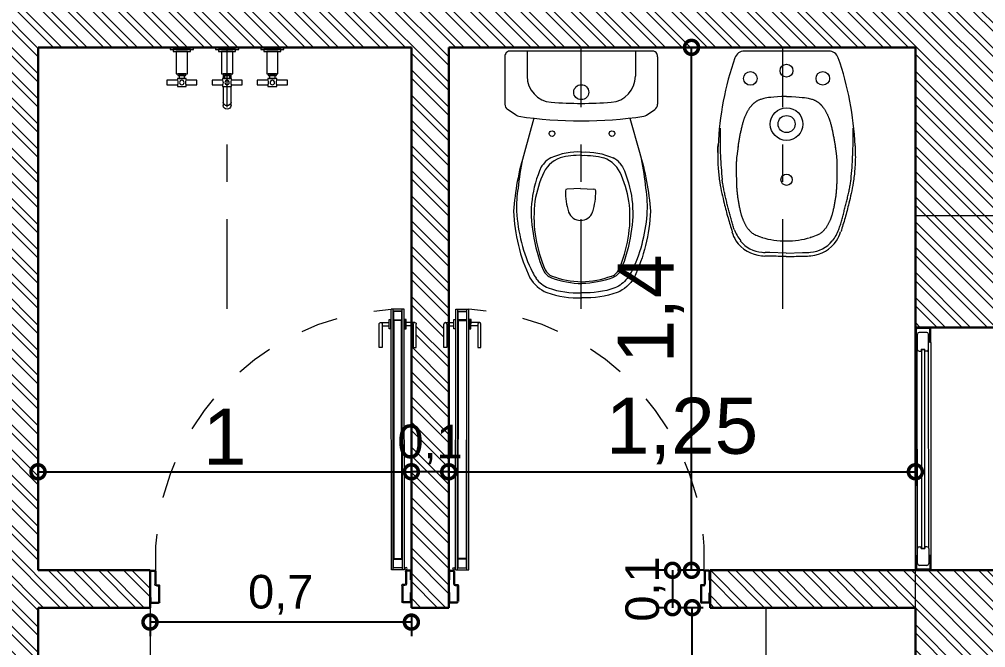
# Model space of a CAD drawing. Header units: millimetres. Extents: x 2502.5 to 2587.5, y 1451 to 1547.9.
# Drawn here: x 2524.562 to 2527.151, y 1507.537 to 1509.219 of the extents above; entities that cross this region are included whole.
import ezdxf

# ---------------------------------------------------------------- set-up
doc = ezdxf.new("R2010")
doc.units = ezdxf.units.MM
doc.linetypes.add('ACAD_ISO10W100', pattern=[18, 12, -3, 0, -3])
doc.linetypes.add('JIS_02_0.7', pattern=[1.35, 0.75, -0.6])
for name, color, linetype, lineweight in [('0.09', 6, 'Continuous', 9), ('02_CIVIL_EXIST', 250, 'Continuous', 30), ('08_CIVIL VISTAS FINO', 253, 'Continuous', 5), ('09_CIVIL PROYECCIONES', 230, 'JIS_02_0.7', 5), ('11_CARPINTERIA Y MOBILIARIO', 141, 'Continuous', 9), ('13_COTAS', 8, 'Continuous', 9), ('ABERTURASQ', 250, 'Continuous', 30), ('EJES', 101, 'ACAD_ISO10W100', 5)]:
    doc.layers.add(name, color=color, linetype=linetype, lineweight=lineweight)
doc.layers.add('MUROS', color=131, linetype='Continuous')
doc.styles.add('Swis721 BT', font='swiss.ttf')
doc.dimstyles.new('ISO-23', dxfattribs={"dimscale": 0.03, "dimtxt": 5, "dimasz": 2.5, "dimexe": 1.25, "dimexo": 0.625, "dimtad": 1, "dimtxsty": 'Swis721 BT', "dimblk": 'DOTSMALL', "dimcen": 2.5, "dimclrt": 150, "dimadec": 0, "dimazin": 0, "dimtfac": 1, "dimtmove": 0, "dimatfit": 3, "dimfxl": 0, "dimarcsym": 0})

# ---------------------------------------------------------------- blocks, each defined once
blk = doc.blocks.new('70cm')
at = {"layer": '09_CIVIL PROYECCIONES', "ltscale": 0.1}
blk.add_arc((495.2595, 657.641), 0.6706, 267.2063, 356.6732, dxfattribs=at)
at = {"layer": '11_CARPINTERIA Y MOBILIARIO'}
for p, q in [((495.8261, 657.6609), (495.8261, 657.6693)), ((495.8261, 657.6693), (495.8888, 657.6693)), ((495.8888, 657.6609), (495.8261, 657.6609)), ((495.8846, 657.6609), (495.8846, 657.6426)), ((495.8929, 657.6651), (495.8929, 657.6426)), ((495.1428, 657.6521), (495.1428, 657.6332)), ((495.1454, 657.6521), (495.1454, 657.6333)), ((495.1889, 657.6325), (495.1462, 657.6325)), ((495.1463, 657.6556), (495.1699, 657.6556)), ((495.1463, 657.6529), (495.1699, 657.6529)), ((495.1699, 657.6556), (495.1699, 657.6529)), ((495.1889, 657.6382), (495.1889, 657.6325)), ((495.1915, 657.6382), (495.1915, 657.6314)), ((495.2268, 657.6425), (495.1932, 657.6425)), ((495.2268, 657.6399), (495.1932, 657.6399)), ((495.2042, 657.6556), (495.2268, 657.6556)), ((495.2042, 657.6556), (495.2042, 657.6529)), ((495.2042, 657.6529), (495.2268, 657.6529)), ((495.2277, 657.6521), (495.2277, 657.6434)), ((495.2303, 657.6521), (495.2303, 657.6434)), ((495.2307, 657.6371), (495.2307, 657.6021)), ((495.2307, 657.6371), (495.929, 657.6371)), ((495.2307, 657.6318), (495.929, 657.6318)), ((495.236, 657.6318), (495.236, 657.6073)), ((495.2368, 657.631), (495.2368, 657.6082)), ((495.2596, 657.631), (495.2368, 657.631)), ((495.2596, 657.6082), (495.2596, 657.631)), ((495.8762, 657.6384), (495.8762, 657.6426)), ((495.8762, 657.6426), (495.9013, 657.6426)), ((495.9013, 657.6384), (495.8762, 657.6384)), ((495.9001, 657.6082), (495.9001, 657.631)), ((495.9001, 657.631), (495.9229, 657.631)), ((495.9013, 657.6426), (495.9013, 657.6384)), ((495.9229, 657.631), (495.9229, 657.6082)), ((495.9237, 657.6318), (495.9237, 657.6073)), ((495.929, 657.6371), (495.929, 657.6021)), ((495.1895, 657.6297), (495.1458, 657.6297)), ((495.2307, 657.6073), (495.929, 657.6073)), ((495.2368, 657.6082), (495.2596, 657.6082)), ((495.2613, 657.609), (495.2613, 657.6302)), ((495.2613, 657.6302), (495.8984, 657.6302)), ((495.8984, 657.609), (495.2613, 657.609)), ((495.8984, 657.6302), (495.8984, 657.609)), ((495.9229, 657.6082), (495.9001, 657.6082)), ((495.2307, 657.6021), (495.929, 657.6021)), ((495.9013, 657.6007), (495.8762, 657.6007)), ((495.8762, 657.6007), (495.8762, 657.5965)), ((495.8762, 657.5965), (495.9013, 657.5965)), ((495.8846, 657.5782), (495.8846, 657.5965)), ((495.8929, 657.574), (495.8929, 657.5965)), ((495.9013, 657.5965), (495.9013, 657.6007)), ((495.8888, 657.5782), (495.8261, 657.5782)), ((495.8261, 657.5782), (495.8261, 657.5699)), ((495.8261, 657.5699), (495.8888, 657.5699)), ((495.1428, 656.959), (495.1428, 656.978)), ((495.1454, 656.959), (495.1454, 656.9778)), ((495.1895, 656.9814), (495.1458, 656.9814)), ((495.1889, 656.9787), (495.1462, 656.9787)), ((495.1463, 656.9582), (495.1699, 656.9582)), ((495.1699, 656.9556), (495.1699, 656.9582)), ((495.1889, 656.9729), (495.1889, 656.9787)), ((495.1915, 656.9729), (495.1915, 656.9797)), ((495.2268, 656.9712), (495.1932, 656.9712)), ((495.2268, 656.9686), (495.1932, 656.9686)), ((495.2042, 656.9556), (495.2042, 656.9582)), ((495.2042, 656.9582), (495.2268, 656.9582)), ((495.2277, 656.959), (495.2277, 656.9677)), ((495.2303, 656.959), (495.2303, 656.9677)), ((495.1463, 656.9556), (495.1699, 656.9556)), ((495.2042, 656.9556), (495.2268, 656.9556))]:
    blk.add_line(p, q, dxfattribs=at)
blk.add_circle((495.2345, 657.6418), 0.0028, dxfattribs=at)
for centre, radius, start, end in [((495.8888, 657.6651), 0.00417, 270, 90), ((495.1463, 657.6521), 0.00349, 90, 180), ((495.1463, 657.6332), 0.00349, 180, 261.398), ((495.1463, 657.6521), 0.000871, 90, 180), ((495.1463, 657.6333), 0.000871, 180, 261.398), ((495.1932, 657.6382), 0.00436, 90, 180), ((495.1897, 657.6314), 0.00174, 261.398, 0), ((495.1932, 657.6382), 0.00174, 90, 180), ((495.2268, 657.6521), 0.00349, 360, 90), ((495.2268, 657.6521), 0.000871, 360, 90), ((495.2268, 657.6434), 0.00349, 270, 360), ((495.2268, 657.6434), 0.000871, 270, 360), ((495.8888, 657.574), 0.00417, 270, 90), ((495.1463, 656.978), 0.00349, 98.602, 180), ((495.1463, 656.959), 0.00349, 180, 270), ((495.1463, 656.9778), 0.000871, 98.602, 180), ((495.1463, 656.959), 0.000871, 180, 270), ((495.1932, 656.9729), 0.00436, 180, 270), ((495.1897, 656.9797), 0.00174, 0, 98.602), ((495.1932, 656.9729), 0.00174, 180, 270), ((495.2268, 656.9677), 0.00349, 0, 90), ((495.2268, 656.9677), 0.000871, 0, 90), ((495.2268, 656.959), 0.00349, 270, 0), ((495.2268, 656.959), 0.000871, 270, 0)]:
    blk.add_arc(centre, radius, start, end, dxfattribs=at)
blk = doc.blocks.new('indoro')
at = {"layer": '11_CARPINTERIA Y MOBILIARIO'}
for p, q in [((2522651.6683, 181780.5128), (2522651.6683, 181780.3857)), ((2522652.0603, 181780.5278), (2522651.6853, 181780.5278)), ((2522651.7278, 181780.5278), (2522651.7278, 181780.4606)), ((2522652.0178, 181780.5278), (2522652.0178, 181780.4606)), ((2522652.0773, 181780.5128), (2522652.0773, 181780.3857)), ((2522651.6984, 181780.3561), (2522651.6757, 181780.3717)), ((2522652.0473, 181780.3561), (2522652.07, 181780.3717)), ((2522651.7459, 181780.348), (2522651.7209, 181780.2574)), ((2522652.0028, 181780.3484), (2522652.0288, 181780.2574)), ((2522651.8712, 181780.1598), (2522651.8354, 181780.1586)), ((2522651.8712, 181780.1598), (2522651.907, 181780.1586))]:
    blk.add_line(p, q, dxfattribs=at)
for points in [[(2522651.7209, 181780.2574, 0.058031), (2522651.6917, 181780.099, 0.099768), (2522651.7353, 181779.9208, 0.155256), (2522651.7808, 181779.8812, 0.093906), (2522651.8749, 181779.8673, 0.093906)], [(2522651.8749, 181780.2574, 0.121524), (2522651.7917, 181780.2419, 0.060693)], [(2522651.8744, 181780.2485, 0.08742), (2522651.8165, 181780.2417, 0.121524)], [(2522651.8749, 181780.2574, -0.121524), (2522651.9581, 181780.2419, -0.060693)], [(2522652.0288, 181780.2574, -0.058031), (2522652.058, 181780.099, -0.099768), (2522652.0145, 181779.9208, -0.155256), (2522651.9689, 181779.8812, -0.093906), (2522651.8749, 181779.8673, -0.093906)], [(2522651.8754, 181780.2485, -0.08742), (2522651.9332, 181780.2417, -0.121524)], [(2522651.7734, 181780.2277, 0.02892), (2522651.766, 181780.2178, 0.156998), (2522651.7442, 181780.0396, 0.072829), (2522651.7719, 181779.9406, 0.204333), (2522651.7932, 181779.9208, 0.080392), (2522651.8749, 181779.9054)], [(2522651.9763, 181780.2277, -0.02892), (2522651.9838, 181780.2178, -0.156998), (2522652.0056, 181780.0396, -0.072829), (2522651.9778, 181779.9406, -0.204333), (2522651.9565, 181779.9208, -0.080392), (2522651.8749, 181779.9054)], [(2522651.7517, 181779.9192, 0.122968), (2522651.7847, 181779.8937, 0.092568), (2522651.8739, 181779.8806, 0.093376)], [(2522651.9961, 181779.9192, -0.122968), (2522651.963, 181779.8937, -0.092568), (2522651.8739, 181779.8806, -0.093376)]]:
    blk.add_lwpolyline(points, format="xyb", dxfattribs=at)
for centre, radius in [((2522651.8728, 181780.4178), 0.02), ((2522651.7946, 181780.3069), 0.00743), ((2522651.9551, 181780.3069), 0.00743)]:
    blk.add_circle(centre, radius, dxfattribs=at)
for centre, radius, start, end in [((2522651.6853, 181780.5128), 0.017, 140.4696, 180), ((2522651.6834, 181780.5112), 0.0168, 83.451, 131.9108), ((2522652.0623, 181780.5112), 0.0168, 48.0892, 96.549), ((2522652.0603, 181780.5128), 0.017, 0, 39.5304), ((2522651.7978, 181780.4606), 0.07, 180, 265.7397), ((2522651.9478, 181780.4606), 0.07, 274.2603, 0), ((2522651.6853, 181780.3857), 0.017, 180, 235.4915), ((2522651.8728, 181781.4674), 1.0796, 265.7397, 274.2603), ((2522652.0603, 181780.3857), 0.017, 304.5085, 0), ((2522651.708, 181780.3701), 0.017, 235.4915, 261.4564), ((2522651.8728, 181781.4674), 1.1266, 261.4564, 278.5436), ((2522652.0377, 181780.3701), 0.017, 278.5436, 304.5085), ((2522652.5086, 181780.0782), 0.8092, 168.5301, 174.1535), ((2522651.8411, 181780.1694), 0.0764, 108.7508, 160.6658), ((2522651.816, 181780.1917), 0.0558, 115.8294, 139.7492), ((2522651.9086, 181780.1694), 0.0764, 19.3342, 71.2492), ((2522651.9337, 181780.1917), 0.0558, 40.2508, 64.1706), ((2522651.2411, 181780.0782), 0.8092, 5.8465, 11.4699), ((2522652.0385, 181780.0794), 0.2932, 156.8405, 172.9203), ((2522651.7112, 181780.0794), 0.2932, 7.0797, 23.1595), ((2522651.9843, 181780.1126), 0.2847, 170.2891, 182.7115), ((2522651.8356, 181780.1536), 0.005, 91.9734, 179.8282), ((2522652.0215, 181780.153), 0.1909, 179.8282, 196.8593), ((2522651.7209, 181780.153), 0.1909, 343.1407, 0.1718), ((2522651.9068, 181780.1536), 0.005, 0.1718, 88.0266), ((2522651.7655, 181780.1126), 0.2847, 355.389, 9.7109), ((2522652.1217, 181780.1214), 0.4224, 183.0211, 206.071), ((2522652.0961, 181780.0847), 0.3498, 174.9532, 203.9732), ((2522651.8501, 181780.1011), 0.0118, 196.8593, 200.5908), ((2522651.8714, 181780.1091), 0.0346, 200.5908, 269.6445), ((2522651.871, 181780.1091), 0.0346, 270.3555, 339.4092), ((2522651.8923, 181780.1011), 0.0118, 339.4092, 343.1407), ((2522651.6537, 181780.0847), 0.3498, 336.0268, 5.0468), ((2522651.6281, 181780.1214), 0.4224, 333.929, 355.6986), ((2522651.8515, 181779.9928), 0.1232, 207.5391, 216.6672), ((2522651.8058, 181779.9556), 0.0321, 203.9732, 250.1669), ((2522651.944, 181779.9556), 0.0321, 289.8331, 336.0268), ((2522651.8983, 181779.9928), 0.1232, 323.3328, 332.4609), ((2522651.8804, 181780.1655), 0.2552, 250.1669, 268.5519), ((2522651.8673, 181780.1655), 0.2552, 271.4481, 289.8331)]:
    blk.add_arc(centre, radius, start, end, dxfattribs=at)
blk = doc.blocks.new('bidet')
at = {"layer": '11_CARPINTERIA Y MOBILIARIO'}
for p, q in [((2522651.4949, 181780.4172), (2522651.2686, 181780.4172)), ((2522651.1976, 181780.1458), (2522651.1977, 181780.1486)), ((2522651.1977, 181780.1486), (2522651.1978, 181780.1514)), ((2522651.1978, 181780.1514), (2522651.1979, 181780.1544)), ((2522651.1979, 181780.1544), (2522651.198, 181780.1575)), ((2522651.198, 181780.1575), (2522651.1981, 181780.1606)), ((2522651.1981, 181780.1606), (2522651.1982, 181780.1638)), ((2522651.1982, 181780.1638), (2522651.1983, 181780.167))]:
    blk.add_line(p, q, dxfattribs=at)
for points in [[(2522651.3819, 181780.2955), (2522651.3684, 181780.2955), (2522651.3571, 181780.2949), (2522651.3477, 181780.2941), (2522651.34, 181780.2934), (2522651.3337, 181780.2926), (2522651.3285, 181780.2918), (2522651.3243, 181780.291), (2522651.3208, 181780.2902), (2522651.3178, 181780.2895), (2522651.3152, 181780.2887), (2522651.3129, 181780.288), (2522651.3109, 181780.2874), (2522651.3092, 181780.2867), (2522651.3076, 181780.286), (2522651.3062, 181780.2854), (2522651.3049, 181780.2847), (2522651.3037, 181780.2841), (2522651.3025, 181780.2834), (2522651.3014, 181780.2828), (2522651.3003, 181780.2821), (2522651.2993, 181780.2815), (2522651.2983, 181780.2808), (2522651.2974, 181780.2802), (2522651.2965, 181780.2795), (2522651.2957, 181780.2789), (2522651.2949, 181780.2782), (2522651.2941, 181780.2776), (2522651.2933, 181780.2769), (2522651.2926, 181780.2763), (2522651.2919, 181780.2756), (2522651.2913, 181780.275), (2522651.2906, 181780.2743), (2522651.29, 181780.2737), (2522651.2893, 181780.273), (2522651.2887, 181780.2723), (2522651.288, 181780.2716), (2522651.2874, 181780.2709), (2522651.2867, 181780.27), (2522651.286, 181780.2692), (2522651.2852, 181780.2682), (2522651.2844, 181780.2672), (2522651.2836, 181780.2661), (2522651.2828, 181780.265), (2522651.282, 181780.2638), (2522651.2811, 181780.2626), (2522651.2803, 181780.2613), (2522651.2795, 181780.26), (2522651.2787, 181780.2587), (2522651.2779, 181780.2574), (2522651.2772, 181780.2561), (2522651.2764, 181780.2548), (2522651.2757, 181780.2535), (2522651.2751, 181780.2522), (2522651.2744, 181780.2509), (2522651.2738, 181780.2496), (2522651.2732, 181780.2483), (2522651.2725, 181780.247), (2522651.2719, 181780.2457), (2522651.2714, 181780.2444), (2522651.2708, 181780.2431), (2522651.2702, 181780.2418), (2522651.2697, 181780.2405), (2522651.2691, 181780.2392), (2522651.2686, 181780.2379), (2522651.2681, 181780.2366), (2522651.2676, 181780.2353), (2522651.2671, 181780.2339), (2522651.2666, 181780.2325), (2522651.2661, 181780.231), (2522651.2656, 181780.2294), (2522651.2651, 181780.2276), (2522651.2646, 181780.2258), (2522651.264, 181780.2237), (2522651.2634, 181780.2216), (2522651.2628, 181780.2193), (2522651.2622, 181780.2169), (2522651.2616, 181780.2144), (2522651.261, 181780.2119), (2522651.2604, 181780.2093), (2522651.2598, 181780.2067), (2522651.2592, 181780.2041), (2522651.2587, 181780.2015), (2522651.2581, 181780.1989), (2522651.2576, 181780.1963), (2522651.257, 181780.1937), (2522651.2565, 181780.1911), (2522651.256, 181780.1885), (2522651.2555, 181780.1859), (2522651.2551, 181780.1833), (2522651.2546, 181780.1807), (2522651.2541, 181780.1781), (2522651.2537, 181780.1755), (2522651.2532, 181780.1729), (2522651.2528, 181780.1703), (2522651.2524, 181780.1677), (2522651.2521, 181780.1651), (2522651.2517, 181780.1625), (2522651.2514, 181780.1599), (2522651.2511, 181780.1573), (2522651.251, 181780.1562)], [(2522651.3817, 181780.2955), (2522651.3951, 181780.2955), (2522651.4065, 181780.2949), (2522651.4159, 181780.2941), (2522651.4236, 181780.2934), (2522651.4299, 181780.2926), (2522651.435, 181780.2918), (2522651.4392, 181780.291), (2522651.4427, 181780.2902), (2522651.4457, 181780.2895), (2522651.4484, 181780.2888), (2522651.4507, 181780.2881), (2522651.4526, 181780.2874), (2522651.4544, 181780.2867), (2522651.4559, 181780.2861), (2522651.4573, 181780.2854), (2522651.4586, 181780.2848), (2522651.4598, 181780.2841), (2522651.461, 181780.2835), (2522651.4621, 181780.2828), (2522651.4632, 181780.2822), (2522651.4642, 181780.2815), (2522651.4652, 181780.2809), (2522651.4662, 181780.2802), (2522651.467, 181780.2796), (2522651.4679, 181780.2789), (2522651.4687, 181780.2783), (2522651.4695, 181780.2776), (2522651.4702, 181780.277), (2522651.4709, 181780.2763), (2522651.4716, 181780.2757), (2522651.4723, 181780.275), (2522651.4729, 181780.2744), (2522651.4736, 181780.2737), (2522651.4742, 181780.273), (2522651.4749, 181780.2724), (2522651.4755, 181780.2716), (2522651.4762, 181780.2709), (2522651.4769, 181780.2701), (2522651.4776, 181780.2692), (2522651.4783, 181780.2683), (2522651.4791, 181780.2673), (2522651.4799, 181780.2662), (2522651.4807, 181780.265), (2522651.4816, 181780.2638), (2522651.4824, 181780.2626), (2522651.4833, 181780.2613), (2522651.4841, 181780.2601), (2522651.4849, 181780.2588), (2522651.4857, 181780.2575), (2522651.4864, 181780.2562), (2522651.4871, 181780.2549), (2522651.4878, 181780.2536), (2522651.4885, 181780.2523), (2522651.4891, 181780.251), (2522651.4898, 181780.2497), (2522651.4904, 181780.2484), (2522651.491, 181780.2471), (2522651.4916, 181780.2458), (2522651.4922, 181780.2445), (2522651.4928, 181780.2432), (2522651.4933, 181780.2419), (2522651.4939, 181780.2406), (2522651.4944, 181780.2393), (2522651.4949, 181780.238), (2522651.4955, 181780.2366), (2522651.496, 181780.2353), (2522651.4964, 181780.234), (2522651.4969, 181780.2325), (2522651.4974, 181780.231), (2522651.4979, 181780.2294), (2522651.4985, 181780.2277), (2522651.499, 181780.2258), (2522651.4996, 181780.2238), (2522651.5002, 181780.2216), (2522651.5008, 181780.2193), (2522651.5014, 181780.2169), (2522651.502, 181780.2145), (2522651.5026, 181780.2119), (2522651.5032, 181780.2093), (2522651.5038, 181780.2067), (2522651.5044, 181780.2041), (2522651.5049, 181780.2015), (2522651.5055, 181780.1989), (2522651.506, 181780.1963), (2522651.5065, 181780.1937), (2522651.507, 181780.1911), (2522651.5076, 181780.1885), (2522651.508, 181780.1859), (2522651.5085, 181780.1833), (2522651.509, 181780.1807), (2522651.5095, 181780.1781), (2522651.5099, 181780.1755), (2522651.5103, 181780.1729), (2522651.5108, 181780.1703), (2522651.5112, 181780.1677), (2522651.5115, 181780.1651), (2522651.5119, 181780.1625), (2522651.5122, 181780.16), (2522651.5125, 181780.1574), (2522651.5126, 181780.1563)], [(2522651.2518, 181780.1623), (2522651.2483, 181780.136), (2522651.2482, 181780.1347), (2522651.248, 181780.1333), (2522651.2479, 181780.1318), (2522651.2478, 181780.1302), (2522651.2477, 181780.1285), (2522651.2475, 181780.1265), (2522651.2474, 181780.1244), (2522651.2473, 181780.1222), (2522651.2472, 181780.1198), (2522651.2471, 181780.1173), (2522651.247, 181780.1148), (2522651.2469, 181780.1122), (2522651.2469, 181780.1096), (2522651.2469, 181780.107), (2522651.2469, 181780.1044), (2522651.2469, 181780.1018), (2522651.2469, 181780.0992), (2522651.2469, 181780.0966), (2522651.247, 181780.094), (2522651.247, 181780.0914), (2522651.2471, 181780.0888), (2522651.2471, 181780.0862), (2522651.2472, 181780.0836), (2522651.2472, 181780.081), (2522651.2473, 181780.0784), (2522651.2473, 181780.0758), (2522651.2474, 181780.0732), (2522651.2475, 181780.0706), (2522651.2475, 181780.068), (2522651.2476, 181780.0654), (2522651.2477, 181780.0628), (2522651.2477, 181780.0602), (2522651.2479, 181780.0576), (2522651.248, 181780.055), (2522651.2481, 181780.0524), (2522651.2483, 181780.0498), (2522651.2484, 181780.0472), (2522651.2487, 181780.0446), (2522651.2489, 181780.042), (2522651.2491, 181780.0394), (2522651.2494, 181780.0368), (2522651.2497, 181780.0342), (2522651.25, 181780.0316), (2522651.2504, 181780.029), (2522651.2507, 181780.0264), (2522651.2511, 181780.0238), (2522651.2515, 181780.0212), (2522651.2519, 181780.0186), (2522651.2523, 181780.016), (2522651.2527, 181780.0134), (2522651.2532, 181780.0108), (2522651.2536, 181780.0082), (2522651.2541, 181780.0056), (2522651.2546, 181780.003), (2522651.2552, 181780.0004), (2522651.2557, 181779.9979), (2522651.2562, 181779.9954), (2522651.2568, 181779.993), (2522651.2573, 181779.9907), (2522651.2578, 181779.9886), (2522651.2583, 181779.9865), (2522651.2588, 181779.9847), (2522651.2592, 181779.9829), (2522651.2597, 181779.9813), (2522651.2601, 181779.9798), (2522651.2605, 181779.9784), (2522651.261, 181779.977), (2522651.2614, 181779.9757), (2522651.2618, 181779.9744), (2522651.2623, 181779.9731), (2522651.2627, 181779.9718), (2522651.2632, 181779.9705), (2522651.2637, 181779.9692), (2522651.2642, 181779.9679), (2522651.2647, 181779.9666), (2522651.2652, 181779.9653), (2522651.2657, 181779.964), (2522651.2663, 181779.9627), (2522651.2669, 181779.9614), (2522651.2675, 181779.9601), (2522651.2681, 181779.9588), (2522651.2687, 181779.9575), (2522651.2694, 181779.9562), (2522651.2701, 181779.9549), (2522651.2707, 181779.9536), (2522651.2715, 181779.9523), (2522651.2722, 181779.951), (2522651.273, 181779.9497), (2522651.2737, 181779.9484), (2522651.2746, 181779.9471), (2522651.2754, 181779.9458), (2522651.2763, 181779.9445), (2522651.2772, 181779.9432), (2522651.2782, 181779.9419), (2522651.2792, 181779.9406), (2522651.2803, 181779.9393), (2522651.2814, 181779.938), (2522651.2826, 181779.9367), (2522651.2839, 181779.9354), (2522651.2852, 181779.9341), (2522651.2867, 181779.9328), (2522651.2882, 181779.9315), (2522651.2899, 181779.9302), (2522651.2919, 181779.9288), (2522651.2941, 181779.9275), (2522651.2966, 181779.9261), (2522651.2996, 181779.9246), (2522651.303, 181779.9231), (2522651.3069, 181779.9215), (2522651.3115, 181779.9199), (2522651.3168, 181779.9181), (2522651.3183, 181779.9178)], [(2522651.5118, 181780.1623), (2522651.5153, 181780.1361), (2522651.5154, 181780.1348), (2522651.5156, 181780.1334), (2522651.5157, 181780.1319), (2522651.5158, 181780.1303), (2522651.516, 181780.1285), (2522651.5161, 181780.1266), (2522651.5162, 181780.1245), (2522651.5163, 181780.1222), (2522651.5165, 181780.1199), (2522651.5166, 181780.1174), (2522651.5166, 181780.1149), (2522651.5167, 181780.1123), (2522651.5167, 181780.1097), (2522651.5168, 181780.1071), (2522651.5168, 181780.1045), (2522651.5168, 181780.1019), (2522651.5167, 181780.0993), (2522651.5167, 181780.0967), (2522651.5166, 181780.0941), (2522651.5166, 181780.0915), (2522651.5165, 181780.0889), (2522651.5165, 181780.0863), (2522651.5164, 181780.0837), (2522651.5164, 181780.0811), (2522651.5163, 181780.0785), (2522651.5163, 181780.0759), (2522651.5162, 181780.0733), (2522651.5162, 181780.0707), (2522651.5161, 181780.0681), (2522651.5161, 181780.0655), (2522651.516, 181780.0629), (2522651.5159, 181780.0603), (2522651.5158, 181780.0577), (2522651.5157, 181780.0551), (2522651.5155, 181780.0525), (2522651.5154, 181780.0499), (2522651.5152, 181780.0473), (2522651.515, 181780.0447), (2522651.5148, 181780.0421), (2522651.5145, 181780.0395), (2522651.5142, 181780.0369), (2522651.5139, 181780.0343), (2522651.5136, 181780.0317), (2522651.5133, 181780.0291), (2522651.5129, 181780.0265), (2522651.5126, 181780.0239), (2522651.5122, 181780.0213), (2522651.5118, 181780.0187), (2522651.5114, 181780.0161), (2522651.511, 181780.0135), (2522651.5105, 181780.0109), (2522651.51, 181780.0083), (2522651.5095, 181780.0057), (2522651.509, 181780.0031), (2522651.5085, 181780.0005), (2522651.508, 181779.998), (2522651.5074, 181779.9955), (2522651.5069, 181779.9931), (2522651.5064, 181779.9908), (2522651.5059, 181779.9886), (2522651.5054, 181779.9866), (2522651.5049, 181779.9847), (2522651.5044, 181779.983), (2522651.504, 181779.9814), (2522651.5036, 181779.9799), (2522651.5031, 181779.9784), (2522651.5027, 181779.9771), (2522651.5023, 181779.9758), (2522651.5019, 181779.9745), (2522651.5014, 181779.9731), (2522651.501, 181779.9718), (2522651.5005, 181779.9705), (2522651.5, 181779.9692), (2522651.4995, 181779.9679), (2522651.499, 181779.9666), (2522651.4985, 181779.9653), (2522651.4979, 181779.964), (2522651.4974, 181779.9627), (2522651.4968, 181779.9614), (2522651.4962, 181779.9601), (2522651.4956, 181779.9588), (2522651.495, 181779.9575), (2522651.4943, 181779.9562), (2522651.4936, 181779.9549), (2522651.4929, 181779.9536), (2522651.4922, 181779.9523), (2522651.4915, 181779.951), (2522651.4907, 181779.9497), (2522651.4899, 181779.9484), (2522651.4891, 181779.9471), (2522651.4883, 181779.9458), (2522651.4874, 181779.9445), (2522651.4865, 181779.9432), (2522651.4855, 181779.9419), (2522651.4845, 181779.9406), (2522651.4834, 181779.9393), (2522651.4823, 181779.938), (2522651.4811, 181779.9367), (2522651.4798, 181779.9354), (2522651.4785, 181779.9341), (2522651.477, 181779.9328), (2522651.4755, 181779.9315), (2522651.4738, 181779.9302), (2522651.4718, 181779.9289), (2522651.4696, 181779.9275), (2522651.4671, 181779.9261), (2522651.4641, 181779.9246), (2522651.4607, 181779.9231), (2522651.4568, 181779.9215), (2522651.4522, 181779.9199), (2522651.4469, 181779.9182), (2522651.4454, 181779.9178)], [(2522651.2417, 181779.9398), (2522651.2409, 181779.9422), (2522651.2398, 181779.9454), (2522651.2388, 181779.9486), (2522651.2379, 181779.9518), (2522651.2369, 181779.955), (2522651.236, 181779.9582), (2522651.2351, 181779.9614), (2522651.2342, 181779.9646), (2522651.2333, 181779.9679), (2522651.2324, 181779.9711), (2522651.2315, 181779.9743), (2522651.2307, 181779.9776), (2522651.2298, 181779.9808), (2522651.229, 181779.984), (2522651.2281, 181779.9873), (2522651.2273, 181779.9905), (2522651.2264, 181779.9938), (2522651.2256, 181779.997), (2522651.2247, 181780.0003), (2522651.2239, 181780.0035), (2522651.223, 181780.0068), (2522651.2222, 181780.01), (2522651.2214, 181780.0132), (2522651.2206, 181780.0165), (2522651.2198, 181780.0197), (2522651.219, 181780.0229), (2522651.2182, 181780.0261), (2522651.2175, 181780.0294), (2522651.2168, 181780.0326), (2522651.2161, 181780.0358), (2522651.2154, 181780.039), (2522651.2147, 181780.0422), (2522651.214, 181780.0454), (2522651.2134, 181780.0487), (2522651.2127, 181780.0519), (2522651.2121, 181780.0551), (2522651.2115, 181780.0583), (2522651.2109, 181780.0615), (2522651.2104, 181780.0647), (2522651.2099, 181780.0679), (2522651.2094, 181780.0711), (2522651.209, 181780.0734)], [(2522651.522, 181779.9398), (2522651.5228, 181779.9423), (2522651.5238, 181779.9455), (2522651.5248, 181779.9487), (2522651.5258, 181779.9519), (2522651.5268, 181779.9551), (2522651.5277, 181779.9583), (2522651.5286, 181779.9615), (2522651.5295, 181779.9647), (2522651.5304, 181779.9679), (2522651.5313, 181779.9712), (2522651.5321, 181779.9744), (2522651.533, 181779.9776), (2522651.5339, 181779.9809), (2522651.5347, 181779.9841), (2522651.5356, 181779.9874), (2522651.5364, 181779.9906), (2522651.5373, 181779.9939), (2522651.5381, 181779.9971), (2522651.5389, 181780.0004), (2522651.5398, 181780.0036), (2522651.5406, 181780.0068), (2522651.5414, 181780.0101), (2522651.5423, 181780.0133), (2522651.5431, 181780.0165), (2522651.5439, 181780.0198), (2522651.5446, 181780.023), (2522651.5454, 181780.0262), (2522651.5462, 181780.0294), (2522651.5469, 181780.0326), (2522651.5476, 181780.0359), (2522651.5483, 181780.0391), (2522651.549, 181780.0423), (2522651.5496, 181780.0455), (2522651.5503, 181780.0487), (2522651.5509, 181780.0519), (2522651.5515, 181780.0552), (2522651.5521, 181780.0584), (2522651.5527, 181780.0616), (2522651.5533, 181780.0648), (2522651.5538, 181780.068), (2522651.5543, 181780.0711), (2522651.5546, 181780.0734)], [(2522651.3809, 181779.8672), (2522651.3728, 181779.8674), (2522651.3657, 181779.8676), (2522651.3594, 181779.8677), (2522651.3539, 181779.8678), (2522651.349, 181779.8679), (2522651.3446, 181779.868), (2522651.3406, 181779.8681), (2522651.3368, 181779.8682), (2522651.3333, 181779.8683), (2522651.3299, 181779.8684), (2522651.3267, 181779.8685), (2522651.3239, 181779.8685)], [(2522651.3811, 181779.8766), (2522651.337, 181779.8776), (2522651.3335, 181779.8777), (2522651.3301, 181779.8777), (2522651.3269, 181779.8778), (2522651.3242, 181779.8779)], [(2522651.3806, 181779.8766), (2522651.4247, 181779.8776), (2522651.4282, 181779.8777), (2522651.4316, 181779.8778), (2522651.4348, 181779.8778), (2522651.4375, 181779.8779)], [(2522651.3807, 181779.8766), (2522651.3807, 181779.8766)], [(2522651.3809, 181779.8672), (2522651.3889, 181779.8674), (2522651.396, 181779.8676), (2522651.4023, 181779.8677), (2522651.4078, 181779.8679), (2522651.4127, 181779.868), (2522651.4171, 181779.8681), (2522651.4212, 181779.8682), (2522651.4249, 181779.8682), (2522651.4285, 181779.8683), (2522651.4318, 181779.8684), (2522651.435, 181779.8685), (2522651.4378, 181779.8686)], [(2522651.3811, 181779.8766), (2522651.381, 181779.8766)]]:
    blk.add_lwpolyline(points, dxfattribs=at)
for centre, radius in [((2522651.3816, 181780.3648), 0.0172), ((2522651.2848, 181780.344), 0.0182), ((2522651.4788, 181780.3441), 0.0182), ((2522651.3819, 181780.2219), 0.0437), ((2522651.3819, 181780.2219), 0.0229), ((2522651.3817, 181780.0729), 0.0151)]:
    blk.add_circle(centre, radius, dxfattribs=at)
for centre, radius, start, end in [((2522651.2686, 181780.3905), 0.0267, 90, 160.7445), ((2522651.4949, 181780.3905), 0.0267, 19.2808, 90.0254), ((2522652.0176, 181780.1288), 0.8201, 160.7445, 177.5553), ((2522650.746, 181780.1285), 0.8201, 2.4701, 19.2808), ((2522652.5684, 181780.1902), 1.3649, 179.1458, 182.235), ((2522650.1952, 181780.1897), 1.3649, 357.7903, 0.8796), ((2522652.5684, 181780.1972), 1.3649, 182.5291, 185.2059), ((2522650.1952, 181780.1967), 1.3649, 354.8194, 357.4963), ((2522651.3596, 181779.9852), 0.1264, 201.0811, 217.1458), ((2522651.4041, 181779.9852), 0.1264, 322.8795, 338.9443), ((2522651.3989, 181779.9912), 0.1736, 199.453, 208.1292), ((2522651.3808, 181780.1406), 0.2317, 253.7202, 269.985), ((2522651.3808, 181780.1406), 0.2317, 270.0404, 286.3052), ((2522651.4352, 181779.9579), 0.0941, 329.0237, 344.9337), ((2522651.323, 181779.9627), 0.0938, 214.613, 265.0982), ((2522651.323, 181779.9627), 0.0844, 219.5444, 265.0982), ((2522651.4387, 181779.9627), 0.0844, 274.9272, 320.481), ((2522651.4387, 181779.9627), 0.0938, 274.9272, 325.4123), ((2522651.3305, 181780.0089), 0.1405, 263.6518, 267.3293), ((2522651.3305, 181780.0089), 0.1311, 263.6518, 267.3293), ((2522651.4312, 181780.0089), 0.1311, 272.6961, 276.3736), ((2522651.4312, 181780.0089), 0.1405, 272.6961, 276.3736)]:
    blk.add_arc(centre, radius, start, end, dxfattribs=at)
for points in [[(2522651.1982, 181780.1638), (2522651.1975, 181780.1226), (2522651.1988, 181780.1008), (2522651.2029, 181780.0651), (2522651.2086, 181780.0358), (2522651.2147, 181780.0098), (2522651.2249, 181779.9708), (2522651.2362, 181779.9334)], [(2522651.5651, 181780.1638), (2522651.5658, 181780.1226), (2522651.5645, 181780.1008), (2522651.5604, 181780.0651), (2522651.5547, 181780.0358), (2522651.5486, 181780.0098), (2522651.5384, 181779.9708), (2522651.5271, 181779.9334)]]:
    blk.add_spline(points, degree=3, dxfattribs=at)
blk = doc.blocks.new('ducha')
at = {"layer": '11_CARPINTERIA Y MOBILIARIO'}
for points in [[(936.5659, -74.0449), (936.5659, -74.0509), (936.5035, -74.0509), (936.5035, -74.0449)], [(936.6871, -74.0449), (936.6871, -74.0509), (936.6247, -74.0509), (936.6247, -74.0449)], [(936.8083, -74.0449), (936.8083, -74.0509), (936.7459, -74.0509), (936.7459, -74.0449)], [(936.5575, -74.0509), (936.5575, -74.0557), (936.5119, -74.0557), (936.5119, -74.0509)], [(936.5497, -74.0557), (936.5497, -74.1157), (936.5197, -74.1157), (936.5197, -74.0557)], [(936.6787, -74.0509), (936.6787, -74.0557), (936.6331, -74.0557), (936.6331, -74.0509)], [(936.6709, -74.0557), (936.6709, -74.1157), (936.6409, -74.1157), (936.6409, -74.0557)], [(936.7999, -74.0509), (936.7999, -74.0557), (936.7543, -74.0557), (936.7543, -74.0509)], [(936.7921, -74.0557), (936.7921, -74.1157), (936.7621, -74.1157), (936.7621, -74.0557)], [(936.5455, -74.1157), (936.5455, -74.1199), (936.5239, -74.1199), (936.5239, -74.1157)], [(936.5419, -74.1199), (936.5419, -74.1283), (936.5275, -74.1283), (936.5275, -74.1199)], [(936.6667, -74.1157), (936.6667, -74.1199), (936.6451, -74.1199), (936.6451, -74.1157)], [(936.6631, -74.1199), (936.6631, -74.1283), (936.6487, -74.1283), (936.6487, -74.1199)], [(936.7879, -74.1157), (936.7879, -74.1199), (936.7663, -74.1199), (936.7663, -74.1157)], [(936.7843, -74.1199), (936.7843, -74.1283), (936.7699, -74.1283), (936.7699, -74.1199)]]:
    blk.add_lwpolyline(points, close=True, dxfattribs=at)
for points in [[(936.5227, -74.1331), (936.5227, -74.1283), (936.5467, -74.1283), (936.5467, -74.1331)], [(936.6439, -74.1331), (936.6439, -74.1283), (936.6679, -74.1283), (936.6679, -74.1331)], [(936.6451, -74.1283), (936.6451, -74.1199)], [(936.6667, -74.1199), (936.6667, -74.1283)], [(936.7651, -74.1331), (936.7651, -74.1283), (936.7891, -74.1283), (936.7891, -74.1331)], [(936.5227, -74.1451), (936.4945, -74.1451), (936.4945, -74.1331), (936.5227, -74.1331)], [(936.5467, -74.1451), (936.5467, -74.1499), (936.5227, -74.1499), (936.5227, -74.1451)], [(936.5467, -74.1331), (936.5749, -74.1331), (936.5749, -74.1451), (936.5467, -74.1451)], [(936.6439, -74.1451), (936.6157, -74.1451), (936.6157, -74.1331), (936.6439, -74.1331)], [(936.6679, -74.1451), (936.6679, -74.1499), (936.6439, -74.1499), (936.6439, -74.1451)], [(936.6451, -74.2009), (936.6451, -74.1499)], [(936.6667, -74.1499), (936.6667, -74.2009)], [(936.6679, -74.1331), (936.6961, -74.1331), (936.6961, -74.1451), (936.6679, -74.1451)], [(936.7651, -74.1451), (936.7369, -74.1451), (936.7369, -74.1331), (936.7651, -74.1331)], [(936.7891, -74.1451), (936.7891, -74.1499), (936.7651, -74.1499), (936.7651, -74.1451)], [(936.7891, -74.1331), (936.8173, -74.1331), (936.8173, -74.1451), (936.7891, -74.1451)]]:
    blk.add_lwpolyline(points, dxfattribs=at)
for centre in [(936.5347, -74.1391), (936.6559, -74.1391), (936.7771, -74.1391)]:
    blk.add_circle(centre, 0.006, dxfattribs=at)
for centre, radius, start, end in [((936.5083, -74.1391), 0.0156, 337.3801, 22.6199), ((936.5611, -74.1391), 0.0156, 157.3801, 202.6199), ((936.6295, -74.1391), 0.0156, 337.3801, 22.6199), ((936.6823, -74.1391), 0.0156, 157.3801, 202.6199), ((936.7507, -74.1391), 0.0156, 337.3801, 22.6199), ((936.8035, -74.1391), 0.0156, 157.3801, 202.6199), ((936.6559, -74.19), 0.0109, 186.6686, 353.3314), ((936.6559, -74.1993), 0.0109, 188.2346, 351.7654)]:
    blk.add_arc(centre, radius, start, end, dxfattribs=at)
blk = doc.blocks.new('_DotSmall')
at = {"color": 0, "linetype": 'ByBlock', "const_width": 0.5}
blk.add_lwpolyline([(-0.0625, 0, 1), (0.0625, 0, 1)], format="xyb", close=True, dxfattribs=at)
blk = doc.blocks.new('*D218')
at = {"layer": '13_COTAS', "color": 0, "lineweight": -2}
for p, q in [((2525.7123, 1508.0082), (2526.9623, 1508.0082)), ((2525.7123, 1507.9894), (2525.7123, 1507.9707)), ((2526.9623, 1507.9894), (2526.9623, 1507.9707))]:
    blk.add_line(p, q, dxfattribs=at)
at = {"layer": 'Defpoints', "color": 0}
for p in [(2525.7123, 1508.0082), (2526.9623, 1508.0082), (2526.9623, 1508.0082)]:
    blk.add_point(p, dxfattribs=at)
at = {"layer": '13_COTAS', "color": 0, "lineweight": -2, "xscale": 0.075, "yscale": 0.075, "zscale": 0.075, "rotation": 180}
blk.add_blockref('_DotSmall', (2525.7123, 1508.0082), dxfattribs=at)
at = {"layer": '13_COTAS', "color": 0, "lineweight": -2, "xscale": 0.075, "yscale": 0.075, "zscale": 0.075}
blk.add_blockref('_DotSmall', (2526.9623, 1508.0082), dxfattribs=at)
at = {"layer": '13_COTAS', "color": 150, "insert": (2526.3373, 1508.1174), "char_height": 0.15, "attachment_point": 5, "style": 'Swis721 BT'}
blk.add_mtext('1,25', dxfattribs=at)
blk = doc.blocks.new('*D125')
at = {"layer": '13_COTAS', "color": 0, "lineweight": -2}
for p, q in [((2524.6123, 1508.0082), (2525.6123, 1508.0082)), ((2524.6123, 1507.9894), (2524.6123, 1507.9707)), ((2525.6123, 1507.9894), (2525.6123, 1507.9707))]:
    blk.add_line(p, q, dxfattribs=at)
at = {"layer": 'Defpoints', "color": 0}
for p in [(2524.6123, 1508.0082), (2525.6123, 1508.0082), (2525.6123, 1508.0082)]:
    blk.add_point(p, dxfattribs=at)
at = {"layer": '13_COTAS', "color": 0, "lineweight": -2, "xscale": 0.075, "yscale": 0.075, "zscale": 0.075, "rotation": 180}
blk.add_blockref('_DotSmall', (2524.6123, 1508.0082), dxfattribs=at)
at = {"layer": '13_COTAS', "color": 0, "lineweight": -2, "xscale": 0.075, "yscale": 0.075, "zscale": 0.075}
blk.add_blockref('_DotSmall', (2525.6123, 1508.0082), dxfattribs=at)
at = {"layer": '13_COTAS', "color": 150, "insert": (2525.1123, 1508.1019), "char_height": 0.15, "attachment_point": 5, "style": 'Swis721 BT'}
blk.add_mtext('1', dxfattribs=at)
blk = doc.blocks.new('*D135')
at = {"layer": '13_COTAS', "color": 0, "lineweight": -2}
for p, q in [((2524.9123, 1507.625), (2524.9123, 1507.5683)), ((2525.6123, 1507.6257), (2525.6123, 1507.5683)), ((2525.6123, 1507.6058), (2524.9123, 1507.6058))]:
    blk.add_line(p, q, dxfattribs=at)
at = {"layer": 'Defpoints', "color": 0}
for p in [(2524.9123, 1507.6438), (2525.6123, 1507.6444), (2524.9123, 1507.6058)]:
    blk.add_point(p, dxfattribs=at)
at = {"layer": '13_COTAS', "color": 0, "lineweight": -2, "xscale": 0.075, "yscale": 0.075, "zscale": 0.075, "rotation": 180}
blk.add_blockref('_DotSmall', (2524.9123, 1507.6058), dxfattribs=at)
at = {"layer": '13_COTAS', "color": 0, "lineweight": -2, "xscale": 0.075, "yscale": 0.075, "zscale": 0.075}
blk.add_blockref('_DotSmall', (2525.6123, 1507.6058), dxfattribs=at)
at = {"layer": '13_COTAS', "color": 150, "insert": (2525.2623, 1507.6788), "char_height": 0.09, "attachment_point": 5, "style": 'Swis721 BT'}
blk.add_mtext('0,7', dxfattribs=at)
blk = doc.blocks.new('*D59')
at = {"layer": '13_COTAS', "color": 0, "lineweight": -2}
for p, q in [((2526.3935, 1507.6444), (2526.3273, 1507.6444)), ((2526.3648, 1506.2444), (2526.3648, 1507.6444)), ((2526.4078, 1506.2444), (2526.3273, 1506.2444))]:
    blk.add_line(p, q, dxfattribs=at)
at = {"layer": 'Defpoints', "color": 0}
for p in [(2526.3648, 1507.6444), (2526.4123, 1507.6444), (2526.4265, 1506.2444)]:
    blk.add_point(p, dxfattribs=at)
at = {"layer": '13_COTAS', "color": 0, "lineweight": -2, "xscale": 0.075, "yscale": 0.075, "zscale": 0.075}
for p, rotation in [((2526.3648, 1507.6444), 90), ((2526.3648, 1506.2444), 270)]:
    blk.add_blockref('_DotSmall', p, dxfattribs=dict(at, rotation=rotation))
at = {"layer": '13_COTAS', "color": 150, "insert": (2526.2556, 1506.9444), "char_height": 0.15, "attachment_point": 5, "rotation": 90, "style": 'Swis721 BT'}
blk.add_mtext('1,4', dxfattribs=at)
blk = doc.blocks.new('*D60')
at = {"layer": '13_COTAS', "color": 0, "lineweight": -2}
for p, q in [((2526.2932, 1507.7444), (2526.2744, 1507.7444)), ((2526.3119, 1507.7444), (2526.3119, 1507.6444)), ((2526.2932, 1507.6444), (2526.2744, 1507.6444))]:
    blk.add_line(p, q, dxfattribs=at)
at = {"layer": 'Defpoints', "color": 0}
for p in [(2526.3119, 1507.7444), (2526.3119, 1507.6444), (2526.3119, 1507.6444)]:
    blk.add_point(p, dxfattribs=at)
at = {"layer": '13_COTAS', "color": 0, "lineweight": -2, "xscale": 0.075, "yscale": 0.075, "zscale": 0.075}
for p, rotation in [((2526.3119, 1507.7444), 90), ((2526.3119, 1507.6444), 270)]:
    blk.add_blockref('_DotSmall', p, dxfattribs=dict(at, rotation=rotation))
at = {"layer": '13_COTAS', "color": 150, "insert": (2526.2389, 1507.6944), "char_height": 0.09, "attachment_point": 5, "rotation": 90, "style": 'Swis721 BT'}
blk.add_mtext('0,1', dxfattribs=at)
blk = doc.blocks.new('*D61')
at = {"layer": '13_COTAS', "color": 0, "lineweight": -2}
for p, q in [((2526.5765, 1509.1444), (2526.3252, 1509.1444)), ((2526.3627, 1507.7444), (2526.3627, 1509.1444)), ((2526.3935, 1507.7444), (2526.3252, 1507.7444))]:
    blk.add_line(p, q, dxfattribs=at)
at = {"layer": 'Defpoints', "color": 0}
for p in [(2526.3627, 1509.1444), (2526.5952, 1509.1444), (2526.4123, 1507.7444)]:
    blk.add_point(p, dxfattribs=at)
at = {"layer": '13_COTAS', "color": 0, "lineweight": -2, "xscale": 0.075, "yscale": 0.075, "zscale": 0.075}
for p, rotation in [((2526.3627, 1509.1444), 90), ((2526.3627, 1507.7444), 270)]:
    blk.add_blockref('_DotSmall', p, dxfattribs=dict(at, rotation=rotation))
at = {"layer": '13_COTAS', "color": 150, "insert": (2526.2535, 1508.4444), "char_height": 0.15, "attachment_point": 5, "rotation": 90, "style": 'Swis721 BT'}
blk.add_mtext('1,4', dxfattribs=at)
blk = doc.blocks.new('*D63')
at = {"layer": '13_COTAS', "color": 0, "lineweight": -2}
for p, q in [((2525.7123, 1508.0269), (2525.7123, 1508.0457)), ((2525.7123, 1508.0082), (2525.6123, 1508.0082)), ((2525.6123, 1507.9894), (2525.6123, 1507.9707))]:
    blk.add_line(p, q, dxfattribs=at)
at = {"layer": 'Defpoints', "color": 0}
for p in [(2525.6123, 1508.0082), (2525.6123, 1508.0082), (2525.7123, 1508.0082)]:
    blk.add_point(p, dxfattribs=at)
at = {"layer": '13_COTAS', "color": 0, "lineweight": -2, "xscale": 0.075, "yscale": 0.075, "zscale": 0.075, "rotation": 180}
blk.add_blockref('_DotSmall', (2525.6123, 1508.0082), dxfattribs=at)
at = {"layer": '13_COTAS', "color": 0, "lineweight": -2, "xscale": 0.075, "yscale": 0.075, "zscale": 0.075}
blk.add_blockref('_DotSmall', (2525.7123, 1508.0082), dxfattribs=at)
at = {"layer": '13_COTAS', "color": 150, "insert": (2525.6623, 1508.0812), "char_height": 0.09, "attachment_point": 5, "style": 'Swis721 BT'}
blk.add_mtext('0,1', dxfattribs=at)
blk = doc.blocks.new('silueta')
at = {"layer": '0.09', "color": 3}
blk.add_lwpolyline([(2472.9998, 1537.5666), (2472.9998, 1534.7166), (2465.3998, 1534.7166), (2465.3998, 1533.1166), (2467.3998, 1533.1166), (2467.3998, 1530.3166), (2477.3998, 1530.3166), (2477.3998, 1536.7166), (2484.6498, 1536.7166), (2484.6498, 1540.1166)], dxfattribs=at)

msp = doc.modelspace()

# ---------------------------------------------------------------- hatches: boundary and pattern name
at = {"layer": '0.09'}
h = msp.add_hatch(dxfattribs=at)
h.set_pattern_fill('ANSI32', color=18, scale=0.005, angle=-90)
h.set_pattern_definition([(315, (2, 0), (0.03367596045, 0.03367596045), []), (315, (2, -0.02245), (0.03367596045, 0.03367596045), [])])
h.paths.add_polyline_path([(2527.2623, 1502.0944), (2521.615, 1502.0944), (2521.615, 1501.9444), (2527.2623, 1501.9444)])
h.paths.add_polyline_path([(2514.9623, 1512.8944), (2518.7623, 1512.8944), (2518.7623, 1510.5801), (2518.9623, 1510.5801), (2518.9623, 1512.8944), (2520.9623, 1512.8944), (2520.9623, 1513.0944), (2513.8623, 1513.0944), (2513.8623, 1512.6944), (2514.6623, 1512.6944), (2514.6623, 1511.6944), (2514.9623, 1511.6944)])
h.paths.add_polyline_path([(2520.9623, 1513.2444), (2514.6623, 1513.2444), (2514.6623, 1513.0944), (2520.9623, 1513.0944)])
h.paths.add_polyline_path([(2527.2623, 1513.2444), (2522.9623, 1513.2444), (2522.9623, 1513.0944), (2527.2623, 1513.0944)])
h.paths.add_polyline_path([(2528.0623, 1513.0944), (2527.2623, 1513.0944), (2522.9623, 1513.0944), (2522.9623, 1512.8944), (2522.9623, 1510.5801), (2523.1623, 1510.5801), (2523.1623, 1512.8944), (2526.9623, 1512.8944), (2526.9623, 1511.6944), (2527.0123, 1511.6944), (2527.0623, 1511.6944), (2527.2623, 1511.6944), (2527.2623, 1512.6944), (2528.0623, 1512.6944)])
h.paths.add_polyline_path([(2523.1623, 1510.5801), (2522.9623, 1510.5801), (2522.9623, 1510.2944), (2522.5623, 1510.2944), (2522.5623, 1510.0944), (2523.7623, 1510.0944), (2523.7623, 1510.1944), (2523.1623, 1510.1944)])
h.paths.add_polyline_path([(2521.5623, 1510.2944), (2520.3623, 1510.2944), (2520.3623, 1510.0944), (2521.5623, 1510.0944)])
h.paths.add_polyline_path([(2519.5623, 1510.2944), (2518.9623, 1510.2944), (2518.9623, 1510.5801), (2518.7623, 1510.5801), (2518.7623, 1510.1944), (2518.1623, 1510.1944), (2518.1623, 1510.0944), (2519.5623, 1510.0944)])
h.paths.add_polyline_path([(2527.2623, 1509.3944), (2526.9623, 1509.3944), (2526.9623, 1509.2944), (2522.5623, 1509.2944), (2522.5623, 1506.2338), (2523.6623, 1506.2338), (2523.6623, 1506.2444), (2522.7123, 1506.2444), (2522.7123, 1509.1444), (2524.5123, 1509.1444), (2524.5123, 1506.2444), (2524.4623, 1506.2444), (2524.4623, 1506.2338), (2524.9623, 1506.2338), (2524.9623, 1506.2444), (2524.6123, 1506.2444), (2524.6123, 1507.6444), (2524.9123, 1507.6444), (2524.9123, 1507.7444), (2524.6123, 1507.7444), (2524.6123, 1509.1444), (2525.6123, 1509.1444), (2525.6123, 1507.6444), (2525.7123, 1507.6444), (2525.7123, 1509.1444), (2526.9623, 1509.1444), (2526.9623, 1508.3944), (2527.2623, 1508.3944)])
h.paths.add_polyline_path([(2525.7076, 1508.4035), (2525.7075, 1508.3408), (2525.6992, 1508.3408), (2525.6992, 1508.4035, -1)], flags=16)
h.paths.add_polyline_path([(2525.6253, 1508.4035), (2525.6254, 1508.3408), (2525.617, 1508.3408), (2525.617, 1508.4035, -1)], flags=16)
h.paths.add_polyline_path([(2523.4088, 1509.2768), (2523.3283, 1509.2768), (2523.3283, 1509.2875), (2523.4088, 1509.2875, -1)], flags=16)
h.paths.add_polyline_path([(2527.2623, 1507.7444), (2526.4123, 1507.7444), (2526.4123, 1507.7182), (2526.4123, 1507.6444), (2526.9623, 1507.6444), (2526.9623, 1506.2444), (2525.7623, 1506.2444), (2525.7623, 1506.2338), (2527.2623, 1506.2338)], flags=17)
h.paths.add_polyline_path([(2527.2623, 1506.2338), (2525.7623, 1506.2338), (2525.7623, 1506.2108), (2525.7623, 1506.0944), (2527.2623, 1506.0944)])
h.paths.add_polyline_path([(2524.9623, 1506.2338), (2524.4623, 1506.2338), (2524.4623, 1506.2108), (2524.4623, 1506.0944), (2524.9623, 1506.0944)])
h.paths.add_polyline_path([(2523.6623, 1506.2338), (2522.5623, 1506.2338), (2522.5623, 1506.0944), (2523.6623, 1506.0944)])
h.paths.add_polyline_path([(2523.3783, 1506.1121), (2523.4588, 1506.1121, -1), (2523.4588, 1506.1013), (2523.3783, 1506.1013)], flags=16)
h.paths.add_polyline_path([(2528.0623, 1502.4944), (2527.2623, 1502.4944), (2527.2623, 1503.0444), (2526.9623, 1503.0444), (2526.9623, 1502.2944), (2522.7623, 1502.2944), (2522.7623, 1505.2944), (2522.5623, 1505.2944), (2522.5623, 1502.2944), (2521.615, 1502.2944), (2521.615, 1502.0944), (2528.0623, 1502.0944)])
h.paths.add_polyline_path([(2521.615, 1502.2944), (2516.9623, 1502.2944), (2516.9623, 1502.4944), (2516.6623, 1502.4944), (2514.6623, 1502.4944), (2513.8623, 1502.4944), (2513.8623, 1502.0944), (2514.6623, 1502.0944), (2521.615, 1502.0944)])
h.paths.add_polyline_path([(2521.615, 1502.0944), (2514.6623, 1502.0944), (2514.6623, 1501.9444), (2521.615, 1501.9444)])
h.paths.add_polyline_path([(2516.9623, 1505.1944), (2516.9623, 1505.8944), (2516.9274, 1505.8944), (2516.8623, 1505.8944), (2516.8623, 1505.0944), (2514.9623, 1505.0944), (2514.9623, 1505.4944), (2514.6623, 1505.4944), (2514.6623, 1504.8944), (2514.9623, 1504.8944), (2516.6623, 1504.8944), (2516.9623, 1504.8944)])
h.paths.add_polyline_path([(2519.4996, 1508.6645), (2519.4996, 1507.3622), (2519.933, 1507.3622), (2519.933, 1508.6645)], flags=9)
h.paths.add_polyline_path([(2517.3471, 1509.1069), (2517.3471, 1508.3521), (2517.7804, 1508.3521), (2517.7804, 1509.1069)], flags=9)

# ---------------------------------------------------------------- linework, layer by layer
msp.add_line((2524.9123, 1507.6444), (2524.9123, 1506.2444), dxfattribs=at)
at = {"layer": '02_CIVIL_EXIST'}
for p, q in [((2525.6123, 1509.1444), (2524.6123, 1509.1444)), ((2524.6123, 1507.7444), (2524.6123, 1509.1444)), ((2525.6123, 1507.6444), (2525.6123, 1509.1444)), ((2526.9623, 1509.1444), (2525.7123, 1509.1444)), ((2525.7123, 1507.6444), (2525.7123, 1509.1444)), ((2526.9623, 1509.1444), (2526.9623, 1507.9944)), ((2526.9623, 1508.3944), (2526.9623, 1509.1444)), ((2526.9623, 1508.3944), (2527.2623, 1508.3944)), ((2524.9123, 1507.7444), (2524.6123, 1507.7444)), ((2524.9123, 1507.6444), (2524.9123, 1507.7444)), ((2527.2623, 1507.7444), (2526.4123, 1507.7444)), ((2526.4123, 1507.6444), (2526.4123, 1507.7444)), ((2524.9123, 1507.6444), (2524.6123, 1507.6444)), ((2524.6123, 1506.2444), (2524.6123, 1507.6444)), ((2525.7123, 1507.6444), (2525.6123, 1507.6444)), ((2526.9623, 1507.6444), (2526.4123, 1507.6444)), ((2526.9623, 1506.2444), (2526.9623, 1507.6444))]:
    msp.add_line(p, q, dxfattribs=at)
at = {"layer": '08_CIVIL VISTAS FINO'}
msp.add_line((2526.5623, 1507.3528), (2526.5623, 1507.6444), dxfattribs=at)
at = {"layer": '09_CIVIL PROYECCIONES', "linetype": 'ByBlock'}
for p, q in [((2526.9623, 1508.3544), (2526.9623, 1508.3944)), ((2526.9653, 1508.3544), (2526.9653, 1508.3904)), ((2526.9998, 1508.3914), (2526.9663, 1508.3914)), ((2526.9675, 1508.3765), (2526.9675, 1508.3363)), ((2526.9926, 1508.3814), (2526.9724, 1508.3814)), ((2526.9975, 1508.3363), (2526.9975, 1508.3765)), ((2527.0008, 1508.3544), (2527.0008, 1508.3904)), ((2527.0038, 1508.3544), (2527.0038, 1508.3944)), ((2526.9623, 1508.3544), (2526.9653, 1508.3544)), ((2527.0038, 1508.3544), (2527.0008, 1508.3544)), ((2526.968, 1507.8025), (2526.9675, 1508.3363)), ((2526.9724, 1508.3314), (2526.9766, 1508.3314)), ((2526.9776, 1508.3363), (2526.9776, 1508.3324)), ((2526.9776, 1508.3363), (2526.9874, 1508.3363)), ((2526.9874, 1508.3324), (2526.9874, 1508.3363)), ((2526.9926, 1508.3314), (2526.9884, 1508.3314)), ((2526.998, 1507.8025), (2526.9975, 1508.3363)), ((2526.9729, 1507.8074), (2526.9771, 1507.8074)), ((2526.9781, 1507.8026), (2526.9781, 1507.8064)), ((2526.9879, 1507.8064), (2526.9879, 1507.8026)), ((2526.9931, 1507.8074), (2526.9889, 1507.8074)), ((2526.9623, 1507.7844), (2526.9623, 1507.7444)), ((2526.9623, 1507.7844), (2526.9652, 1507.7844)), ((2526.9652, 1507.7844), (2526.9653, 1507.7484)), ((2526.968, 1507.7623), (2526.968, 1507.8025)), ((2526.9781, 1507.8026), (2526.9879, 1507.8026)), ((2526.998, 1507.8026), (2526.998, 1507.7623)), ((2527.0008, 1507.7844), (2527.0008, 1507.7484)), ((2527.0038, 1507.7844), (2527.0008, 1507.7844)), ((2527.0038, 1507.7844), (2527.0038, 1507.7444)), ((2526.9931, 1507.7574), (2526.9729, 1507.7574)), ((2526.9998, 1507.7474), (2526.9663, 1507.7474))]:
    msp.add_line(p, q, dxfattribs=at)
for centre, radius, start, end in [((2526.9663, 1508.3904), 0.001, 89.9848, 179.9848), ((2526.9724, 1508.3765), 0.00488, 90.0152, 180.0152), ((2526.9926, 1508.3765), 0.00488, 0.0152, 90.0152), ((2526.9998, 1508.3904), 0.001, 0.0152, 90.0152), ((2526.9724, 1508.3363), 0.0049, 180.0152, 270.0152), ((2526.9884, 1508.3324), 0.001, 180.0152, 270.0152), ((2526.9926, 1508.3363), 0.00488, 270.0152, 0.0152), ((2526.9729, 1507.8025), 0.0049, 90.0152, 180.0152), ((2526.9889, 1507.8064), 0.001, 90.0152, 180.0152), ((2526.9931, 1507.8026), 0.00488, 0.0152, 90.0152), ((2526.9729, 1507.7623), 0.00488, 180.0152, 270.0152), ((2526.9931, 1507.7623), 0.00488, 270.0152, 0.0152), ((2526.9663, 1507.7484), 0.001, 180.0152, 270.0152), ((2526.9998, 1507.7484), 0.001, 269.9848, 359.9848)]:
    msp.add_arc(centre, radius, start, end, dxfattribs=at)
at = {"layer": '09_CIVIL PROYECCIONES', "linetype": 'ByBlock', "extrusion": (2.70945e-08, -5.9703e-08, 1)}
msp.add_arc((2526.9766, 1508.3324, 0), 0.001, 270.0152, 0.0152, dxfattribs=at)
at = {"layer": '09_CIVIL PROYECCIONES', "linetype": 'ByBlock', "extrusion": (2.70627e-08, 5.97174e-08, 1)}
msp.add_arc((2526.9771, 1507.8064, 0.0002), 0.001, 0.0152, 90.0152, dxfattribs=at)
at = {"layer": '11_CARPINTERIA Y MOBILIARIO'}
for p, q in [((2526.9623, 1508.3544), (2526.9623, 1507.7844)), ((2527.0038, 1508.3544), (2527.0038, 1507.7844)), ((2526.9785, 1508.3354), (2526.979, 1507.8034)), ((2526.9785, 1508.3354), (2526.9865, 1508.3354)), ((2526.9865, 1508.3354), (2526.987, 1507.8034)), ((2526.979, 1507.8034), (2526.987, 1507.8034))]:
    msp.add_line(p, q, dxfattribs=at)
at = {"layer": 'EJES', "color": 3, "linetype": 'ACAD_ISO10W100', "ltscale": 0.02}
for p, q in [((2525.1187, 1508.4444), (2525.1187, 1509.1444)), ((2526.0673, 1508.4444), (2526.0673, 1509.1444)), ((2526.6073, 1508.4444), (2526.6073, 1509.1444))]:
    msp.add_line(p, q, dxfattribs=at)

# ---------------------------------------------------------------- block references
at = {"layer": '02_CIVIL_EXIST'}
for name, p in [('indoro', (-2520125.8056, -180271.3934)), ('bidet', (-2520124.7645, -180271.2828))]:
    msp.add_blockref(name, p, dxfattribs=at)
at = {"layer": 'ABERTURASQ', "xscale": -1, "rotation": 270.053051809489}
msp.add_blockref('70cm', (1868.4155, 1011.906), dxfattribs=at)
at = {"layer": 'ABERTURASQ', "rotation": 89.94694819051097}
msp.add_blockref('70cm', (3182.9091, 1011.906), dxfattribs=at)
at = {"layer": 'Defpoints'}
msp.add_blockref('silueta', (49.5625, -28.0222), dxfattribs=at)
at = {"layer": 'MUROS', "color": 18, "xscale": -1}
msp.add_blockref('ducha', (3461.7746, 1583.1893), dxfattribs=at)

# ---------------------------------------------------------------- dimensions: what is measured, and where the dimension line sits
at = {"layer": '13_COTAS'}
for base, p1, p2, picture, middle in [((2526.3627, 1509.1444), (2526.4123, 1507.7444), (2526.5952, 1509.1444), '*D61', (2526.2535, 1508.4444)), ((2526.3648, 1507.6444), (2526.4265, 1506.2444), (2526.4123, 1507.6444), '*D59', (2526.2556, 1506.9444))]:
    dim = msp.add_linear_dim(base=base, p1=p1, p2=p2, angle=270, dimstyle='ISO-23', override={"dimfxl": 100, "dimarcsym": 2}, dxfattribs=at)
    dim.commit()
    dim.dimension.update_dxf_attribs({"geometry": picture, "text_midpoint": middle})
for base, p1, p2, override, picture, middle in [((2525.6123, 1508.0082), (2524.6123, 1508.0082), (2525.6123, 1508.0082), {"dimfxl": 100, "dimarcsym": 2}, '*D125', (2525.1123, 1508.1019)), ((2526.9623, 1508.0082), (2525.7123, 1508.0082), (2526.9623, 1508.0082), {"dimfxl": 100, "dimarcsym": 2}, '*D218', (2526.3373, 1508.1174)), ((2524.9123, 1507.6058), (2525.6123, 1507.6444), (2524.9123, 1507.6438), {"dimtxt": 3, "dimfxl": 100, "dimarcsym": 2}, '*D135', (2525.2623, 1507.6788))]:
    dim = msp.add_linear_dim(base=base, p1=p1, p2=p2, dimstyle='ISO-23', override=override, dxfattribs=at)
    dim.commit()
    dim.dimension.update_dxf_attribs({"geometry": picture, "text_midpoint": middle})
dim = msp.add_linear_dim(base=(2525.6123, 1508.0082), p1=(2525.7123, 1508.0082), p2=(2525.6123, 1508.0082), dimstyle='ISO-23', override={"dimtxt": 3, "dimfxl": 100, "dimarcsym": 2}, dxfattribs=at)
dim.commit()
dim.dimension.update_dxf_attribs({"geometry": '*D63', "text_midpoint": (2525.6623, 1508.0082), "dimtype": 160})
dim = msp.add_linear_dim(base=(2526.3119, 1507.6444), p1=(2526.3119, 1507.7444), p2=(2526.3119, 1507.6444), angle=270, dimstyle='ISO-23', override={"dimtxt": 3, "dimfxl": 100, "dimarcsym": 2}, dxfattribs=at)
dim.commit()
dim.dimension.update_dxf_attribs({"geometry": '*D60', "text_midpoint": (2526.3119, 1507.6944), "dimtype": 160})

doc.saveas('drawing.dxf')
